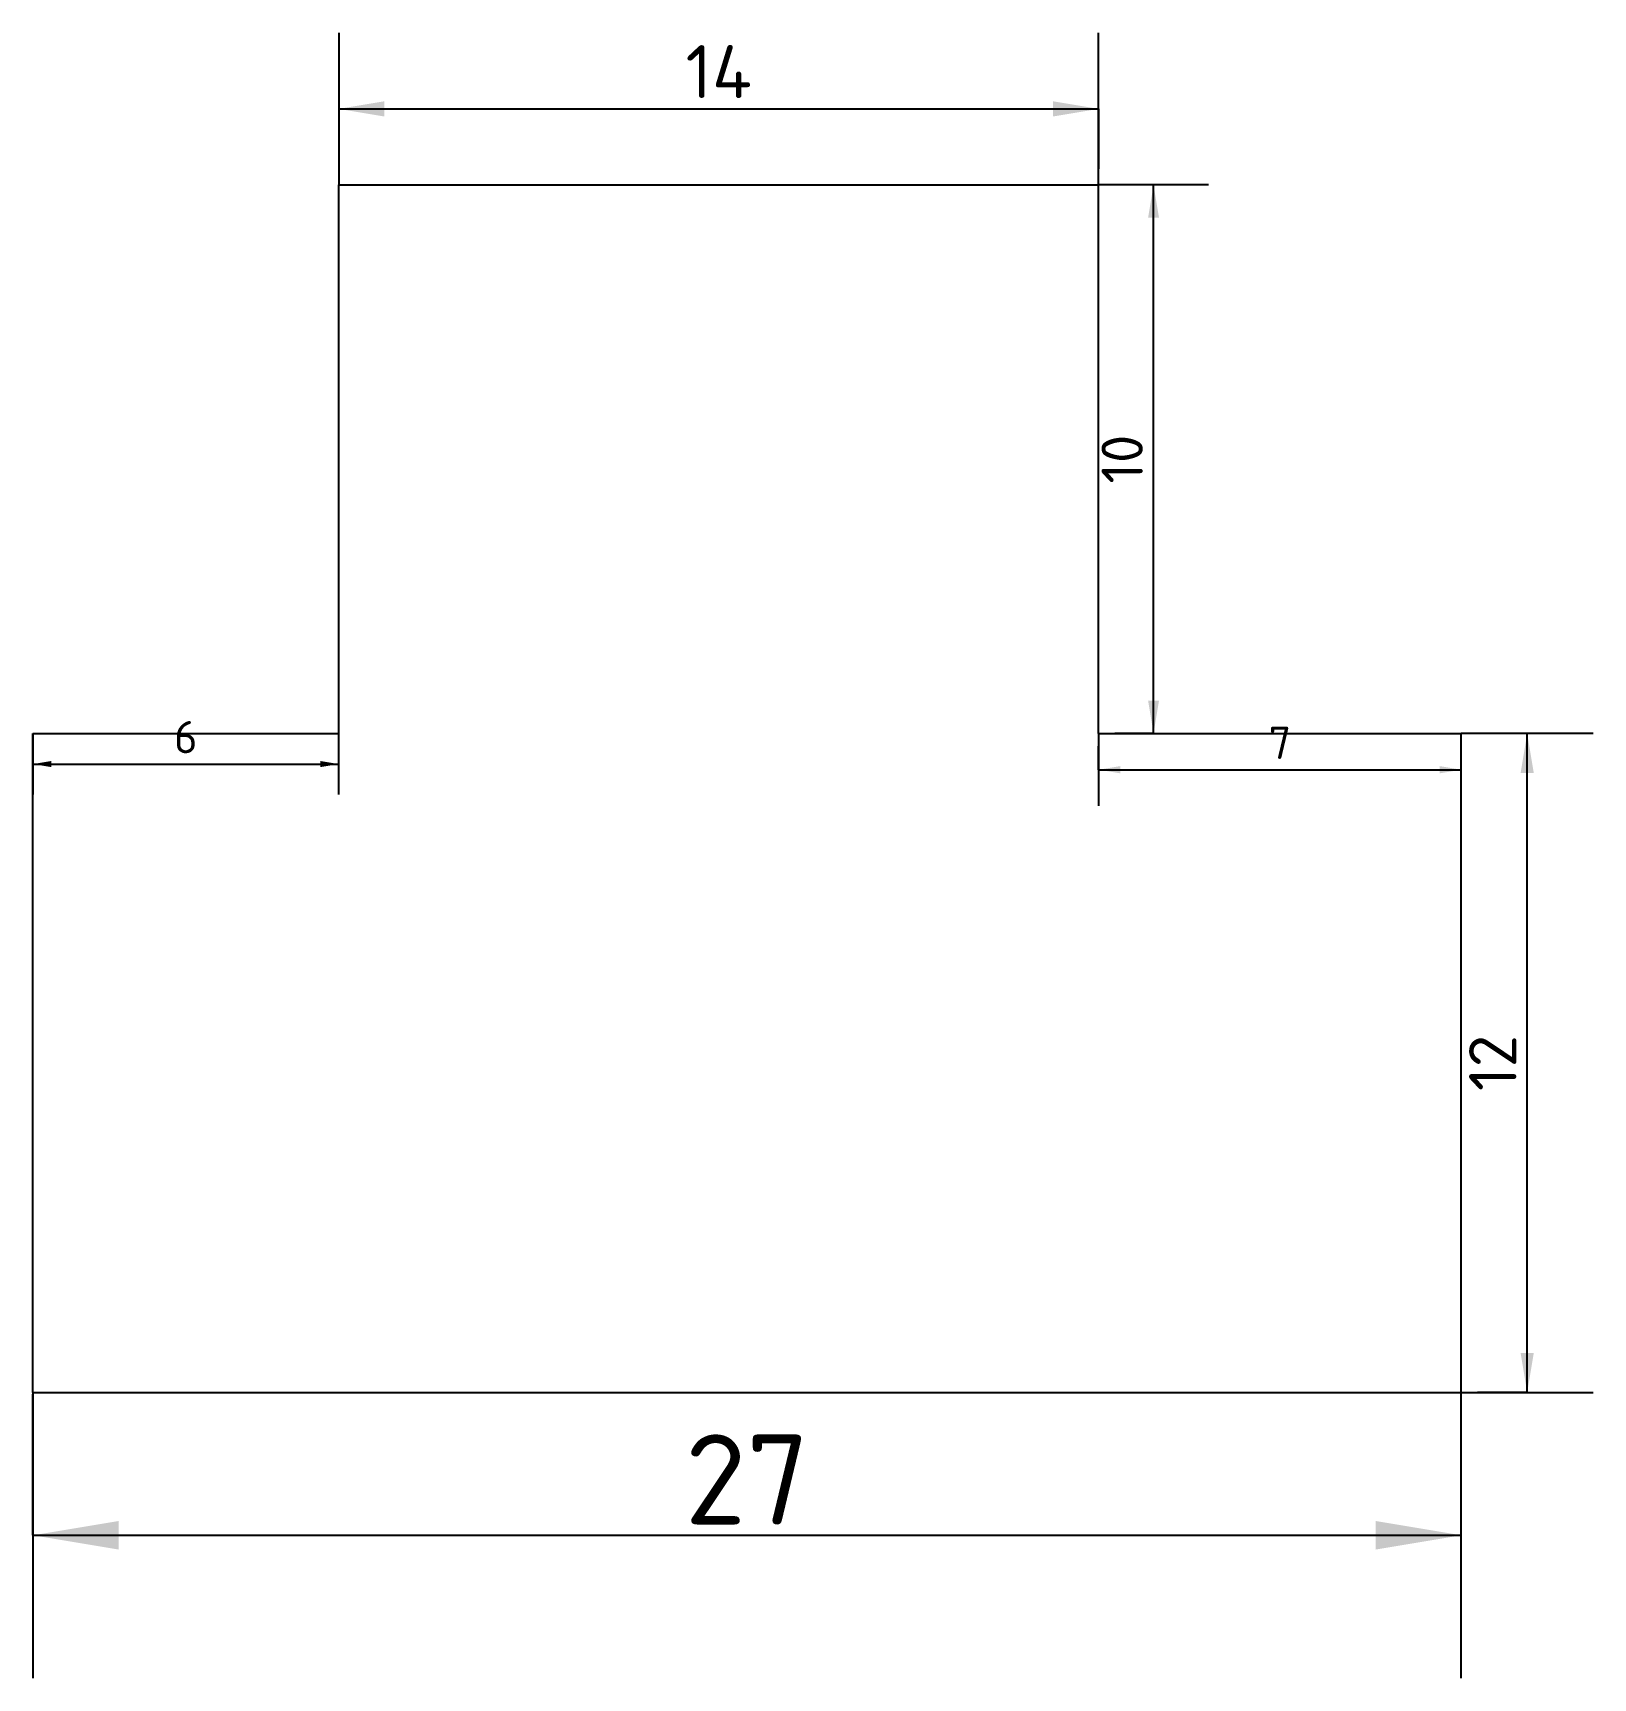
# Model space of a CAD drawing. Extents: x 0 to 29, y -5.3 to 25.2.
import ezdxf
from ezdxf.enums import TextEntityAlignment as Align

# ---------------------------------------------------------------- set-up
doc = ezdxf.new("R2010")
doc.units = 0
doc.layers.add('DIMENSIONS', color=1, linetype='CONTINUOUS')
doc.styles.add('ISOCPEUR', font='isocpeur.ttf')

# ---------------------------------------------------------------- blocks, each defined once
blk = doc.blocks.new('DIMTICK_ARROW')
at = {"color": 5}
blk.add_line((0, 0.5), (0, -0.5), dxfattribs=at)
at = {"color": 7}
blk.add_solid([(0, 0), (0.3, 0.05), (0.3, -0.05)], dxfattribs=at)

msp = doc.modelspace()

# ---------------------------------------------------------------- linework, layer by layer
at = {"color": 3}
for p, q in [((5.676, 22.413), (19.779, 22.413)), ((5.676, 12.231), (5.676, 22.413)), ((5.676, 12.231), (5.676, 22.413)), ((5.676, 22.413), (19.779, 22.413)), ((19.779, 12.231), (19.779, 22.413)), ((19.779, 12.231), (19.779, 22.413)), ((0, 12.231), (5.676, 12.231)), ((0, 0), (0, 12.231)), ((0, 0), (0, 12.231)), ((0, 12.231), (5.676, 12.231)), ((19.779, 12.231), (26.509, 12.231)), ((19.779, 12.231), (26.509, 12.231)), ((26.509, 0), (26.509, 12.231)), ((26.509, 0), (26.509, 12.231)), ((0, 0), (26.509, 0)), ((0, 0), (26.509, 0))]:
    msp.add_line(p, q, dxfattribs=at)
at = {"layer": 'DIMENSIONS', "color": 7}
for p, q in [((5.676, 23.823), (19.779, 23.823)), ((5.676, 23.823), (19.779, 23.823)), ((5.676, 23.823), (19.779, 23.823)), ((5.676, 23.823), (19.779, 23.823)), ((5.676, 23.823), (19.779, 23.823)), ((5.676, 23.823), (19.779, 23.823)), ((5.676, 23.823), (19.779, 23.823)), ((5.676, 23.823), (19.779, 23.823)), ((5.676, 23.823), (19.779, 23.823)), ((5.676, 23.823), (19.779, 23.823)), ((5.676, 23.823), (19.779, 23.823)), ((5.676, 23.823), (19.779, 23.823)), ((5.676, 23.823), (19.779, 23.823)), ((5.676, 23.823), (19.779, 23.823)), ((20.798, 12.231), (20.798, 22.413)), ((20.798, 12.231), (20.798, 22.413)), ((20.798, 12.231), (20.798, 22.413)), ((20.798, 12.231), (20.798, 22.413)), ((20.798, 12.231), (20.798, 22.413)), ((20.798, 12.231), (20.798, 22.413)), ((20.798, 12.231), (20.798, 22.413)), ((20.798, 12.231), (20.798, 22.413)), ((20.798, 12.231), (20.798, 22.413)), ((20.798, 12.231), (20.798, 22.413)), ((20.798, 12.231), (20.798, 22.413)), ((27.732, 0), (27.732, 12.231)), ((27.732, 0), (27.732, 12.231)), ((27.732, 0), (27.732, 12.231)), ((27.732, 0), (27.732, 12.231)), ((27.732, 0), (27.732, 12.231)), ((27.732, 0), (27.732, 12.231)), ((27.732, 0), (27.732, 12.231)), ((27.732, 0), (27.732, 12.231)), ((27.732, 0), (27.732, 12.231)), ((27.732, 0), (27.732, 12.231)), ((0, 11.663), (5.676, 11.663)), ((0, 11.663), (5.676, 11.663)), ((0, 11.663), (5.676, 11.663)), ((0, 11.663), (5.676, 11.663)), ((0, 11.663), (5.676, 11.663)), ((0, 11.663), (5.676, 11.663)), ((0, 11.663), (5.676, 11.663)), ((0, 11.663), (5.676, 11.663)), ((0, 11.663), (5.676, 11.663)), ((0, 11.663), (5.676, 11.663)), ((0, 11.663), (5.676, 11.663)), ((0, 11.663), (5.676, 11.663)), ((0, 11.663), (5.676, 11.663)), ((0, 11.663), (5.676, 11.663)), ((0, 11.663), (5.676, 11.663)), ((0, 11.663), (5.676, 11.663)), ((19.779, 11.558), (26.509, 11.558)), ((19.779, 11.558), (26.509, 11.558)), ((19.779, 11.558), (26.509, 11.558)), ((19.779, 11.558), (26.509, 11.558)), ((19.779, 11.558), (26.509, 11.558)), ((19.779, 11.558), (26.509, 11.558)), ((19.779, 11.558), (26.509, 11.558)), ((19.779, 11.558), (26.509, 11.558)), ((19.779, 11.558), (26.509, 11.558)), ((19.779, 11.558), (26.509, 11.558)), ((19.779, 11.558), (26.509, 11.558)), ((19.779, 11.558), (26.509, 11.558)), ((19.779, 11.558), (26.509, 11.558)), ((19.779, 11.558), (26.509, 11.558)), ((19.779, 11.558), (26.509, 11.558)), ((0, -2.651), (26.509, -2.651)), ((0, -2.651), (26.509, -2.651)), ((0, -2.651), (26.509, -2.651)), ((0, -2.651), (26.509, -2.651)), ((0, -2.651), (26.509, -2.651)), ((0, -2.651), (26.509, -2.651)), ((0, -2.651), (26.509, -2.651)), ((0, -2.651), (26.509, -2.651)), ((0, -2.651), (26.509, -2.651)), ((0, -2.651), (26.509, -2.651)), ((0, -2.651), (26.509, -2.651)), ((0, -2.651), (26.509, -2.651)), ((0, -2.651), (26.509, -2.651))]:
    msp.add_line(p, q, dxfattribs=at)
at = {"layer": 'DIMENSIONS', "color": 5}
for p, q in [((5.676, 23.823), (5.676, 22.713)), ((5.676, 23.823), (5.676, 22.713)), ((5.676, 23.823), (5.676, 22.713)), ((5.676, 23.823), (5.676, 22.713)), ((5.676, 23.823), (5.676, 22.713)), ((5.676, 23.823), (5.676, 22.713)), ((5.676, 23.823), (5.676, 22.713)), ((5.676, 23.823), (5.676, 22.713)), ((5.676, 23.823), (5.676, 22.713)), ((5.676, 23.823), (5.676, 22.713)), ((5.676, 23.823), (5.676, 22.713)), ((5.676, 23.823), (5.676, 22.713)), ((5.676, 23.823), (5.676, 22.713)), ((5.676, 23.823), (5.676, 22.713)), ((19.779, 23.823), (19.779, 22.713)), ((19.779, 23.823), (19.779, 22.713)), ((19.779, 23.823), (19.779, 22.713)), ((19.779, 23.823), (19.779, 22.713)), ((19.779, 23.823), (19.779, 22.713)), ((19.779, 23.823), (19.779, 22.713)), ((19.779, 23.823), (19.779, 22.713)), ((19.779, 23.823), (19.779, 22.713)), ((19.779, 23.823), (19.779, 22.713)), ((19.779, 23.823), (19.779, 22.713)), ((19.779, 23.823), (19.779, 22.713)), ((19.779, 23.823), (19.779, 22.713)), ((19.779, 23.823), (19.779, 22.713)), ((19.779, 23.823), (19.779, 22.713)), ((20.798, 22.413), (20.079, 22.413)), ((20.798, 22.413), (20.079, 22.413)), ((20.798, 22.413), (20.079, 22.413)), ((20.798, 22.413), (20.079, 22.413)), ((20.798, 22.413), (20.079, 22.413)), ((20.798, 22.413), (20.079, 22.413)), ((20.798, 22.413), (20.079, 22.413)), ((20.798, 22.413), (20.079, 22.413)), ((20.798, 22.413), (20.079, 22.413)), ((20.798, 22.413), (20.079, 22.413)), ((20.798, 22.413), (20.079, 22.413)), ((20.798, 12.231), (20.079, 12.231)), ((20.798, 12.231), (20.079, 12.231)), ((20.798, 12.231), (20.079, 12.231)), ((20.798, 12.231), (20.079, 12.231)), ((20.798, 12.231), (20.079, 12.231)), ((20.798, 12.231), (20.079, 12.231)), ((20.798, 12.231), (20.079, 12.231)), ((20.798, 12.231), (20.079, 12.231)), ((20.798, 12.231), (20.079, 12.231)), ((20.798, 12.231), (20.079, 12.231)), ((20.798, 12.231), (20.079, 12.231)), ((27.732, 12.231), (26.809, 12.231)), ((27.732, 12.231), (26.809, 12.231)), ((27.732, 12.231), (26.809, 12.231)), ((27.732, 12.231), (26.809, 12.231)), ((27.732, 12.231), (26.809, 12.231)), ((27.732, 12.231), (26.809, 12.231)), ((27.732, 12.231), (26.809, 12.231)), ((27.732, 12.231), (26.809, 12.231)), ((27.732, 12.231), (26.809, 12.231)), ((27.732, 12.231), (26.809, 12.231)), ((0, 11.663), (0, 11.987)), ((0, 11.663), (0, 11.987)), ((0, 11.663), (0, 11.987)), ((0, 11.663), (0, 11.987)), ((0, 11.663), (0, 11.987)), ((0, 11.663), (0, 11.987)), ((0, 11.663), (0, 11.987)), ((0, 11.663), (0, 11.987)), ((0, 11.663), (0, 11.987)), ((0, 11.663), (0, 11.987)), ((0, 11.663), (0, 11.987)), ((0, 11.663), (0, 11.987)), ((0, 11.663), (0, 11.987)), ((0, 11.663), (0, 11.987)), ((0, 11.663), (0, 11.987)), ((0, 11.663), (0, 11.987)), ((5.676, 11.663), (5.676, 11.987)), ((5.676, 11.663), (5.676, 11.987)), ((5.676, 11.663), (5.676, 11.987)), ((5.676, 11.663), (5.676, 11.987)), ((5.676, 11.663), (5.676, 11.987)), ((5.676, 11.663), (5.676, 11.987)), ((5.676, 11.663), (5.676, 11.987)), ((5.676, 11.663), (5.676, 11.987)), ((5.676, 11.663), (5.676, 11.987)), ((5.676, 11.663), (5.676, 11.987)), ((5.676, 11.663), (5.676, 11.987)), ((5.676, 11.663), (5.676, 11.987)), ((5.676, 11.663), (5.676, 11.987)), ((5.676, 11.663), (5.676, 11.987)), ((5.676, 11.663), (5.676, 11.987)), ((5.676, 11.663), (5.676, 11.987)), ((19.779, 11.558), (19.779, 11.998)), ((19.779, 11.558), (19.779, 11.998)), ((19.779, 11.558), (19.779, 11.998)), ((19.779, 11.558), (19.779, 11.998)), ((19.779, 11.558), (19.779, 11.998)), ((19.779, 11.558), (19.779, 11.998)), ((19.779, 11.558), (19.779, 11.998)), ((19.779, 11.558), (19.779, 11.998)), ((19.779, 11.558), (19.779, 11.998)), ((19.779, 11.558), (19.779, 11.998)), ((19.779, 11.558), (19.779, 11.998)), ((19.779, 11.558), (19.779, 11.998)), ((19.779, 11.558), (19.779, 11.998)), ((19.779, 11.558), (19.779, 11.998)), ((19.779, 11.558), (19.779, 11.998)), ((26.509, 11.558), (26.509, 11.998)), ((26.509, 11.558), (26.509, 11.998)), ((26.509, 11.558), (26.509, 11.998)), ((26.509, 11.558), (26.509, 11.998)), ((26.509, 11.558), (26.509, 11.998)), ((26.509, 11.558), (26.509, 11.998)), ((26.509, 11.558), (26.509, 11.998)), ((26.509, 11.558), (26.509, 11.998)), ((26.509, 11.558), (26.509, 11.998)), ((26.509, 11.558), (26.509, 11.998)), ((26.509, 11.558), (26.509, 11.998)), ((26.509, 11.558), (26.509, 11.998)), ((26.509, 11.558), (26.509, 11.998)), ((26.509, 11.558), (26.509, 11.998)), ((26.509, 11.558), (26.509, 11.998)), ((0, -2.651), (0, -0.035)), ((0, -2.651), (0, -0.035)), ((0, -2.651), (0, -0.035)), ((0, -2.651), (0, -0.035)), ((0, -2.651), (0, -0.035)), ((0, -2.651), (0, -0.035)), ((0, -2.651), (0, -0.035)), ((0, -2.651), (0, -0.035)), ((0, -2.651), (0, -0.035)), ((0, -2.651), (0, -0.035)), ((0, -2.651), (0, -0.035)), ((0, -2.651), (0, -0.035)), ((0, -2.651), (0, -0.035)), ((26.509, -2.651), (26.509, -0.035)), ((26.509, -2.651), (26.509, -0.035)), ((26.509, -2.651), (26.509, -0.035)), ((26.509, -2.651), (26.509, -0.035)), ((26.509, -2.651), (26.509, -0.035)), ((26.509, -2.651), (26.509, -0.035)), ((26.509, -2.651), (26.509, -0.035)), ((26.509, -2.651), (26.509, -0.035)), ((26.509, -2.651), (26.509, -0.035)), ((26.509, -2.651), (26.509, -0.035)), ((26.509, -2.651), (26.509, -0.035)), ((26.509, -2.651), (26.509, -0.035)), ((26.509, -2.651), (26.509, -0.035)), ((27.732, 0), (26.809, 0)), ((27.732, 0), (26.809, 0)), ((27.732, 0), (26.809, 0)), ((27.732, 0), (26.809, 0)), ((27.732, 0), (26.809, 0)), ((27.732, 0), (26.809, 0)), ((27.732, 0), (26.809, 0)), ((27.732, 0), (26.809, 0)), ((27.732, 0), (26.809, 0)), ((27.732, 0), (26.809, 0))]:
    msp.add_line(p, q, dxfattribs=at)

# ---------------------------------------------------------------- block references
at = {"layer": 'DIMENSIONS'}
for p, xscale, yscale in [((5.676, 23.823), 2.8206245671606833, 2.8206245671606833), ((5.676, 23.823), 2.8206245671606833, 2.8206245671606833), ((5.676, 23.823), 2.8206245671606833, 2.8206245671606833), ((5.676, 23.823), 2.8206245671606833, 2.8206245671606833), ((5.676, 23.823), 2.8206245671606833, 2.8206245671606833), ((5.676, 23.823), 2.8206245671606833, 2.8206245671606833), ((5.676, 23.823), 2.8206245671606833, 2.8206245671606833), ((5.676, 23.823), 2.8206245671606833, 2.8206245671606833), ((5.676, 23.823), 2.8206245671606833, 2.8206245671606833), ((5.676, 23.823), 2.8206245671606833, 2.8206245671606833), ((5.676, 23.823), 2.8206245671606833, 2.8206245671606833), ((5.676, 23.823), 2.8206245671606833, 2.8206245671606833), ((5.676, 23.823), 2.8206245671606833, 2.8206245671606833), ((5.676, 23.823), 2.8206245671606833, 2.8206245671606833), ((0, 11.663), 1.1352721286912293, 1.1352721286912293), ((0, 11.663), 1.1352721286912293, 1.1352721286912293), ((0, 11.663), 1.1352721286912293, 1.1352721286912293), ((0, 11.663), 1.1352721286912293, 1.1352721286912293), ((0, 11.663), 1.1352721286912293, 1.1352721286912293), ((0, 11.663), 1.1352721286912293, 1.1352721286912293), ((0, 11.663), 1.1352721286912293, 1.1352721286912293), ((0, 11.663), 1.1352721286912293, 1.1352721286912293), ((0, 11.663), 1.1352721286912293, 1.1352721286912293), ((0, 11.663), 1.1352721286912293, 1.1352721286912293), ((0, 11.663), 1.1352721286912293, 1.1352721286912293), ((0, 11.663), 1.1352721286912293, 1.1352721286912293), ((0, 11.663), 1.1352721286912293, 1.1352721286912293), ((0, 11.663), 1.1352721286912293, 1.1352721286912293), ((0, 11.663), 1.1352721286912293, 1.1352721286912293), ((0, 11.663), 1.1352721286912293, 1.1352721286912293), ((19.779, 11.558), 1.345941183499911, 1.345941183499911), ((19.779, 11.558), 1.345941183499911, 1.345941183499911), ((19.779, 11.558), 1.345941183499911, 1.345941183499911), ((19.779, 11.558), 1.345941183499911, 1.345941183499911), ((19.779, 11.558), 1.345941183499911, 1.345941183499911), ((19.779, 11.558), 1.345941183499911, 1.345941183499911), ((19.779, 11.558), 1.345941183499911, 1.345941183499911), ((19.779, 11.558), 1.345941183499911, 1.345941183499911), ((19.779, 11.558), 1.345941183499911, 1.345941183499911), ((19.779, 11.558), 1.345941183499911, 1.345941183499911), ((19.779, 11.558), 1.345941183499911, 1.345941183499911), ((19.779, 11.558), 1.345941183499911, 1.345941183499911), ((19.779, 11.558), 1.345941183499911, 1.345941183499911), ((19.779, 11.558), 1.345941183499911, 1.345941183499911), ((19.779, 11.558), 1.345941183499911, 1.345941183499911), ((0, -2.651), 5.301837879351824, 5.301837879351824), ((0, -2.651), 5.301837879351824, 5.301837879351824), ((0, -2.651), 5.301837879351824, 5.301837879351824), ((0, -2.651), 5.301837879351824, 5.301837879351824), ((0, -2.651), 5.301837879351824, 5.301837879351824), ((0, -2.651), 5.301837879351824, 5.301837879351824), ((0, -2.651), 5.301837879351824, 5.301837879351824), ((0, -2.651), 5.301837879351824, 5.301837879351824), ((0, -2.651), 5.301837879351824, 5.301837879351824), ((0, -2.651), 5.301837879351824, 5.301837879351824), ((0, -2.651), 5.301837879351824, 5.301837879351824), ((0, -2.651), 5.301837879351824, 5.301837879351824), ((0, -2.651), 5.301837879351824, 5.301837879351824)]:
    msp.add_blockref('DIMTICK_ARROW', p, dxfattribs=dict(at, xscale=xscale, yscale=yscale))
for p, xscale, yscale, rotation in [((19.779, 23.823), 2.8206245671606833, 2.8206245671606833, 180), ((19.779, 23.823), 2.8206245671606833, 2.8206245671606833, 180), ((19.779, 23.823), 2.8206245671606833, 2.8206245671606833, 180), ((19.779, 23.823), 2.8206245671606833, 2.8206245671606833, 180), ((19.779, 23.823), 2.8206245671606833, 2.8206245671606833, 180), ((19.779, 23.823), 2.8206245671606833, 2.8206245671606833, 180), ((19.779, 23.823), 2.8206245671606833, 2.8206245671606833, 180), ((19.779, 23.823), 2.8206245671606833, 2.8206245671606833, 180), ((19.779, 23.823), 2.8206245671606833, 2.8206245671606833, 180), ((19.779, 23.823), 2.8206245671606833, 2.8206245671606833, 180), ((19.779, 23.823), 2.8206245671606833, 2.8206245671606833, 180), ((19.779, 23.823), 2.8206245671606833, 2.8206245671606833, 180), ((19.779, 23.823), 2.8206245671606833, 2.8206245671606833, 180), ((19.779, 23.823), 2.8206245671606833, 2.8206245671606833, 180), ((20.798, 22.413), 2.0364675298172568, 2.0364675298172568, 270), ((20.798, 22.413), 2.0364675298172568, 2.0364675298172568, 270), ((20.798, 22.413), 2.0364675298172568, 2.0364675298172568, 270), ((20.798, 22.413), 2.0364675298172568, 2.0364675298172568, 270), ((20.798, 22.413), 2.0364675298172568, 2.0364675298172568, 270), ((20.798, 22.413), 2.0364675298172568, 2.0364675298172568, 270), ((20.798, 22.413), 2.0364675298172568, 2.0364675298172568, 270), ((20.798, 22.413), 2.0364675298172568, 2.0364675298172568, 270), ((20.798, 22.413), 2.0364675298172568, 2.0364675298172568, 270), ((20.798, 22.413), 2.0364675298172568, 2.0364675298172568, 270), ((20.798, 22.413), 2.0364675298172568, 2.0364675298172568, 270), ((20.798, 12.231), 2.0364675298172568, 2.0364675298172568, 90), ((20.798, 12.231), 2.0364675298172568, 2.0364675298172568, 90), ((20.798, 12.231), 2.0364675298172568, 2.0364675298172568, 90), ((20.798, 12.231), 2.0364675298172568, 2.0364675298172568, 90), ((20.798, 12.231), 2.0364675298172568, 2.0364675298172568, 90), ((20.798, 12.231), 2.0364675298172568, 2.0364675298172568, 90), ((20.798, 12.231), 2.0364675298172568, 2.0364675298172568, 90), ((20.798, 12.231), 2.0364675298172568, 2.0364675298172568, 90), ((20.798, 12.231), 2.0364675298172568, 2.0364675298172568, 90), ((20.798, 12.231), 2.0364675298172568, 2.0364675298172568, 90), ((20.798, 12.231), 2.0364675298172568, 2.0364675298172568, 90), ((5.676, 11.663), 1.1352721286912293, 1.1352721286912293, 180), ((5.676, 11.663), 1.1352721286912293, 1.1352721286912293, 180), ((5.676, 11.663), 1.1352721286912293, 1.1352721286912293, 180), ((5.676, 11.663), 1.1352721286912293, 1.1352721286912293, 180), ((5.676, 11.663), 1.1352721286912293, 1.1352721286912293, 180), ((5.676, 11.663), 1.1352721286912293, 1.1352721286912293, 180), ((5.676, 11.663), 1.1352721286912293, 1.1352721286912293, 180), ((5.676, 11.663), 1.1352721286912293, 1.1352721286912293, 180), ((5.676, 11.663), 1.1352721286912293, 1.1352721286912293, 180), ((5.676, 11.663), 1.1352721286912293, 1.1352721286912293, 180), ((5.676, 11.663), 1.1352721286912293, 1.1352721286912293, 180), ((5.676, 11.663), 1.1352721286912293, 1.1352721286912293, 180), ((5.676, 11.663), 1.1352721286912293, 1.1352721286912293, 180), ((5.676, 11.663), 1.1352721286912293, 1.1352721286912293, 180), ((5.676, 11.663), 1.1352721286912293, 1.1352721286912293, 180), ((5.676, 11.663), 1.1352721286912293, 1.1352721286912293, 180), ((26.509, 11.558), 1.345941183499911, 1.345941183499911, 180), ((26.509, 11.558), 1.345941183499911, 1.345941183499911, 180), ((26.509, 11.558), 1.345941183499911, 1.345941183499911, 180), ((26.509, 11.558), 1.345941183499911, 1.345941183499911, 180), ((26.509, 11.558), 1.345941183499911, 1.345941183499911, 180), ((26.509, 11.558), 1.345941183499911, 1.345941183499911, 180), ((26.509, 11.558), 1.345941183499911, 1.345941183499911, 180), ((26.509, 11.558), 1.345941183499911, 1.345941183499911, 180), ((26.509, 11.558), 1.345941183499911, 1.345941183499911, 180), ((26.509, 11.558), 1.345941183499911, 1.345941183499911, 180), ((26.509, 11.558), 1.345941183499911, 1.345941183499911, 180), ((26.509, 11.558), 1.345941183499911, 1.345941183499911, 180), ((26.509, 11.558), 1.345941183499911, 1.345941183499911, 180), ((26.509, 11.558), 1.345941183499911, 1.345941183499911, 180), ((26.509, 11.558), 1.345941183499911, 1.345941183499911, 180), ((27.732, 12.231), 2.44610180305636, 2.44610180305636, 270), ((27.732, 12.231), 2.44610180305636, 2.44610180305636, 270), ((27.732, 12.231), 2.44610180305636, 2.44610180305636, 270), ((27.732, 12.231), 2.44610180305636, 2.44610180305636, 270), ((27.732, 12.231), 2.44610180305636, 2.44610180305636, 270), ((27.732, 12.231), 2.44610180305636, 2.44610180305636, 270), ((27.732, 12.231), 2.44610180305636, 2.44610180305636, 270), ((27.732, 12.231), 2.44610180305636, 2.44610180305636, 270), ((27.732, 12.231), 2.44610180305636, 2.44610180305636, 270), ((27.732, 12.231), 2.44610180305636, 2.44610180305636, 270), ((27.732, 0), 2.44610180305636, 2.44610180305636, 90), ((27.732, 0), 2.44610180305636, 2.44610180305636, 90), ((27.732, 0), 2.44610180305636, 2.44610180305636, 90), ((27.732, 0), 2.44610180305636, 2.44610180305636, 90), ((27.732, 0), 2.44610180305636, 2.44610180305636, 90), ((27.732, 0), 2.44610180305636, 2.44610180305636, 90), ((27.732, 0), 2.44610180305636, 2.44610180305636, 90), ((27.732, 0), 2.44610180305636, 2.44610180305636, 90), ((27.732, 0), 2.44610180305636, 2.44610180305636, 90), ((27.732, 0), 2.44610180305636, 2.44610180305636, 90), ((26.509, -2.651), 5.301837879351824, 5.301837879351824, 180), ((26.509, -2.651), 5.301837879351824, 5.301837879351824, 180), ((26.509, -2.651), 5.301837879351824, 5.301837879351824, 180), ((26.509, -2.651), 5.301837879351824, 5.301837879351824, 180), ((26.509, -2.651), 5.301837879351824, 5.301837879351824, 180), ((26.509, -2.651), 5.301837879351824, 5.301837879351824, 180), ((26.509, -2.651), 5.301837879351824, 5.301837879351824, 180), ((26.509, -2.651), 5.301837879351824, 5.301837879351824, 180), ((26.509, -2.651), 5.301837879351824, 5.301837879351824, 180), ((26.509, -2.651), 5.301837879351824, 5.301837879351824, 180), ((26.509, -2.651), 5.301837879351824, 5.301837879351824, 180), ((26.509, -2.651), 5.301837879351824, 5.301837879351824, 180), ((26.509, -2.651), 5.301837879351824, 5.301837879351824, 180)]:
    msp.add_blockref('DIMTICK_ARROW', p, dxfattribs=dict(at, xscale=xscale, yscale=yscale, rotation=rotation))

# ---------------------------------------------------------------- texts
at = {"layer": 'DIMENSIONS', "color": 7, "style": 'ISOCPEUR'}
for s, height, p in [('14', 0.9835, (12.728, 24.515)), ('14', 0.9835, (12.728, 24.515)), ('14', 0.9835, (12.728, 24.515)), ('14', 0.9835, (12.728, 24.515)), ('14', 0.9835, (12.728, 24.515)), ('14', 0.9835, (12.728, 24.515)), ('14', 0.9835, (12.728, 24.515)), ('14', 0.9835, (12.728, 24.515)), ('14', 0.9835, (12.728, 24.515)), ('14', 0.9835, (12.728, 24.515)), ('14', 0.9835, (12.728, 24.515)), ('14', 0.9835, (12.728, 24.515)), ('14', 0.9835, (12.728, 24.515)), ('14', 0.9835, (12.728, 24.515)), ('6', 0.6, (2.838, 12.163)), ('6', 0.6, (2.838, 12.163)), ('6', 0.6, (2.838, 12.163)), ('6', 0.6, (2.838, 12.163)), ('6', 0.6, (2.838, 12.163)), ('6', 0.6, (2.838, 12.163)), ('6', 0.6, (2.838, 12.163)), ('6', 0.6, (2.838, 12.163)), ('6', 0.6, (2.838, 12.163)), ('6', 0.6, (2.838, 12.163)), ('6', 0.6, (2.838, 12.163)), ('6', 0.6, (2.838, 12.163)), ('6', 0.6, (2.838, 12.163)), ('6', 0.6, (2.838, 12.163)), ('6', 0.6, (2.838, 12.163)), ('6', 0.6, (2.838, 12.163)), ('7', 0.6, (23.144, 12.058)), ('7', 0.6, (23.144, 12.058)), ('7', 0.6, (23.144, 12.058)), ('7', 0.6, (23.144, 12.058)), ('7', 0.6, (23.144, 12.058)), ('7', 0.6, (23.144, 12.058)), ('7', 0.6, (23.144, 12.058)), ('7', 0.6, (23.144, 12.058)), ('7', 0.6, (23.144, 12.058)), ('7', 0.6, (23.144, 12.058)), ('7', 0.6, (23.144, 12.058)), ('7', 0.6, (23.144, 12.058)), ('7', 0.6, (23.144, 12.058)), ('7', 0.6, (23.144, 12.058)), ('7', 0.6, (23.144, 12.058)), ('27', 1.6727, (13.255, -1.615)), ('27', 1.6727, (13.255, -1.615)), ('27', 1.6727, (13.255, -1.615)), ('27', 1.6727, (13.255, -1.615)), ('27', 1.6727, (13.255, -1.615)), ('27', 1.6727, (13.255, -1.615)), ('27', 1.6727, (13.255, -1.615)), ('27', 1.6727, (13.255, -1.615)), ('27', 1.6727, (13.255, -1.615)), ('27', 1.6727, (13.255, -1.615)), ('27', 1.6727, (13.255, -1.615)), ('27', 1.6727, (13.255, -1.615)), ('27', 1.6727, (13.255, -1.615))]:
    msp.add_text(s, height=height, dxfattribs=at).set_placement(p, align=Align.MIDDLE_CENTER)
for s, height, p in [('10', 0.7657, (20.215, 17.322)), ('10', 0.7657, (20.215, 17.322)), ('10', 0.7657, (20.215, 17.322)), ('10', 0.7657, (20.215, 17.322)), ('10', 0.7657, (20.215, 17.322)), ('10', 0.7657, (20.215, 17.322)), ('10', 0.7657, (20.215, 17.322)), ('10', 0.7657, (20.215, 17.322)), ('10', 0.7657, (20.215, 17.322)), ('10', 0.7657, (20.215, 17.322)), ('10', 0.7657, (20.215, 17.322)), ('12', 0.8795, (27.093, 6.115)), ('12', 0.8795, (27.093, 6.115)), ('12', 0.8795, (27.093, 6.115)), ('12', 0.8795, (27.093, 6.115)), ('12', 0.8795, (27.093, 6.115)), ('12', 0.8795, (27.093, 6.115)), ('12', 0.8795, (27.093, 6.115)), ('12', 0.8795, (27.093, 6.115)), ('12', 0.8795, (27.093, 6.115)), ('12', 0.8795, (27.093, 6.115))]:
    msp.add_text(s, height=height, rotation=90, dxfattribs=at).set_placement(p, align=Align.MIDDLE_CENTER)

doc.saveas('drawing.dxf')
